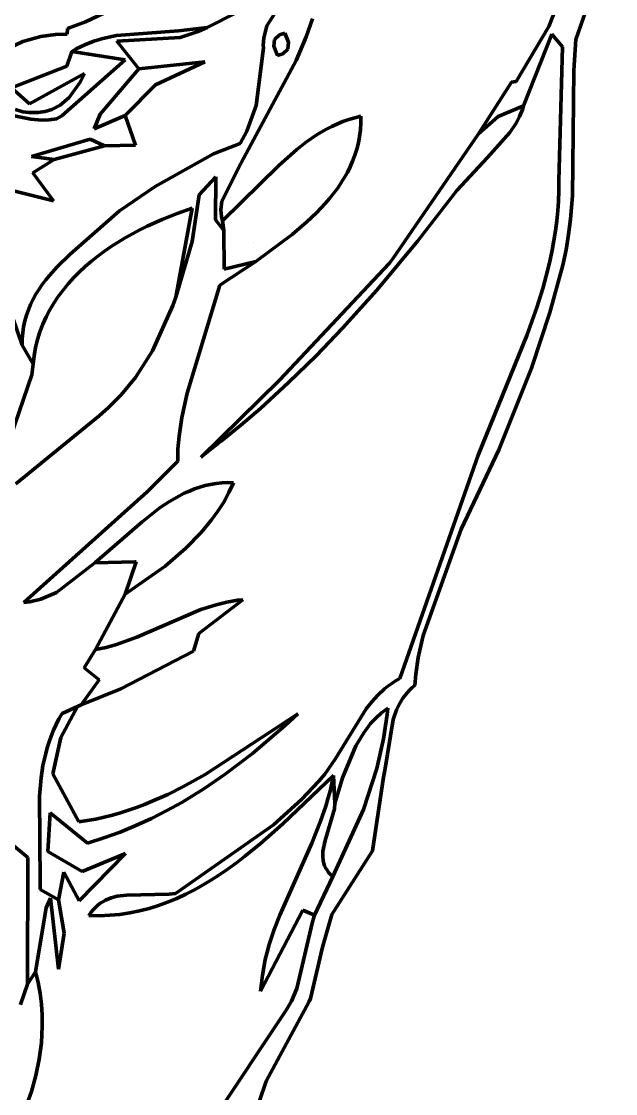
# Model space of a CAD drawing. Header units: millimetres. Extents: x 0 to 8.3, y 0 to 12.4.
# Drawn here: x 5.414 to 6.289, y 6.17 to 7.748 of the extents above; entities that cross this region are included whole.
import ezdxf

# ---------------------------------------------------------------- set-up
doc = ezdxf.new("R2010")
doc.units = ezdxf.units.MM
for name, color, linetype, lineweight in [('color#131313ff', 7, 'CONTINUOUS', 100), ('color#7c7c7cff', 7, 'CONTINUOUS', 100), ('color#c5c5c5ff', 7, 'CONTINUOUS', 100), ('color#ffffffff', 7, 'CONTINUOUS', 100)]:
    doc.layers.add(name, color=color, linetype=linetype, lineweight=lineweight)

msp = doc.modelspace()

# ---------------------------------------------------------------- linework, layer by layer
at = {"layer": 'color#131313ff'}
for p, q in [((6.1903, 7.741), (6.2782, 7.9646)), ((6.2886, 7.8928), (6.2303, 7.7216)), ((5.5087, 7.7476), (5.6116, 7.7967)), ((5.774, 7.7833), (5.6874, 7.7395)), ((5.4819, 7.7378), (5.5087, 7.7476)), ((5.4815, 7.7294), (5.4819, 7.7378)), ((5.6456, 7.7346), (5.5544, 7.7273)), ((5.6874, 7.7395), (5.6456, 7.7346)), ((6.1422, 7.6597), (6.1903, 7.741)), ((5.3612, 7.6927), (5.4164, 7.7187)), ((5.4164, 7.7187), (5.4429, 7.7261)), ((5.4429, 7.7261), (5.4647, 7.7291)), ((5.4647, 7.7291), (5.4815, 7.7294)), ((5.5207, 7.719), (5.5076, 7.714)), ((5.534, 7.723), (5.5207, 7.719)), ((5.5544, 7.7273), (5.534, 7.723)), ((6.1948, 7.7296), (6.1532, 7.6242)), ((6.2106, 7.711), (6.1948, 7.7296)), ((6.2303, 7.7216), (6.2272, 7.6758)), ((5.4885, 7.7041), (5.4811, 7.6825)), ((5.4948, 7.7078), (5.4885, 7.7041)), ((5.5012, 7.711), (5.4948, 7.7078)), ((5.5076, 7.714), (5.5012, 7.711)), ((6.2049, 7.5135), (6.2106, 7.711)), ((5.4811, 7.6825), (5.3997, 7.6505)), ((6.2272, 7.6758), (6.225, 7.4917)), ((6.0869, 7.5828), (6.1353, 7.6588)), ((6.1353, 7.6588), (6.1422, 7.6597)), ((6.1532, 7.6242), (6.1157, 7.6081)), ((6.1157, 7.6081), (6.0869, 7.5828)), ((5.4291, 7.5493), (5.5153, 7.5752)), ((5.5153, 7.5752), (5.5364, 7.5653)), ((5.5364, 7.5653), (5.4625, 7.5449)), ((5.4625, 7.5449), (5.4291, 7.5493)), ((5.6759, 7.4931), (5.7005, 7.5193)), ((5.7005, 7.5193), (5.6998, 7.4562)), ((6.2049, 7.4987), (6.2049, 7.5135)), ((6.2044, 7.4839), (6.2049, 7.4987)), ((5.6654, 7.4244), (5.6759, 7.4931)), ((6.2034, 7.4693), (6.2044, 7.4839)), ((6.225, 7.4917), (6.2223, 7.4574)), ((6.202, 7.4548), (6.2034, 7.4693)), ((5.6998, 7.4562), (5.7121, 7.4406)), ((6.2002, 7.4403), (6.202, 7.4548)), ((6.2223, 7.4574), (6.2195, 7.4347)), ((5.7121, 7.4406), (5.7126, 7.3835)), ((6.198, 7.426), (6.2002, 7.4403)), ((6.2195, 7.4347), (6.2157, 7.412)), ((5.6417, 7.3424), (5.6654, 7.4244)), ((5.756, 7.4236), (5.756, 7.4236)), ((6.1953, 7.4117), (6.198, 7.426)), ((6.1924, 7.3975), (6.1953, 7.4117)), ((6.2157, 7.412), (6.2108, 7.3894)), ((5.7591, 7.3951), (5.7065, 7.3602)), ((5.7126, 7.3835), (5.7591, 7.3951)), ((6.189, 7.3833), (6.1924, 7.3975)), ((6.2108, 7.3894), (6.1918, 7.32)), ((6.1815, 7.3553), (6.189, 7.3833)), ((5.7065, 7.3602), (5.658, 7.2012)), ((6.1728, 7.3274), (6.1815, 7.3553)), ((5.6373, 7.33), (5.6417, 7.3424)), ((5.6074, 7.2634), (5.6373, 7.33)), ((6.1582, 7.2861), (6.1728, 7.3274)), ((6.1918, 7.32), (6.1648, 7.2381)), ((6.0864, 7.11), (6.1582, 7.2861)), ((5.5824, 7.2244), (5.6074, 7.2634)), ((6.1648, 7.2381), (6.1167, 7.1179)), ((5.5613, 7.1989), (5.5824, 7.2244)), ((5.5424, 7.1802), (5.5613, 7.1989)), ((5.658, 7.2012), (5.6502, 7.1652)), ((5.5288, 7.168), (5.5424, 7.1802)), ((5.4062, 7.0679), (5.5288, 7.168)), ((5.6502, 7.1652), (5.6462, 7.1379)), ((5.6462, 7.1379), (5.6447, 7.1195)), ((5.6447, 7.1195), (5.6443, 7.1009)), ((6.1167, 7.1179), (6.0613, 7.0009)), ((5.6443, 7.1009), (5.5994, 7.0558)), ((5.9711, 6.7813), (6.0864, 7.11)), ((5.5994, 7.0558), (5.418, 6.8932)), ((6.0613, 7.0009), (6.0053, 6.8444)), ((5.466, 6.9076), (5.5221, 6.9516)), ((5.5221, 6.9516), (5.5813, 6.953)), ((5.583, 6.9531), (5.5669, 6.9055)), ((5.5813, 6.953), (5.583, 6.9531)), ((5.4266, 6.8941), (5.443, 6.8979)), ((5.443, 6.8979), (5.466, 6.9076)), ((5.5669, 6.9055), (5.5233, 6.8238)), ((5.418, 6.8932), (5.4266, 6.8941)), ((6.0053, 6.8444), (5.9982, 6.812)), ((5.5233, 6.8238), (5.5065, 6.797)), ((5.9982, 6.812), (5.9946, 6.7874)), ((5.5065, 6.797), (5.5286, 6.7792)), ((5.9946, 6.7874), (5.9931, 6.7708)), ((5.5286, 6.7792), (5.5021, 6.7427)), ((5.9485, 6.7659), (5.9537, 6.7701)), ((5.9537, 6.7701), (5.9592, 6.7741)), ((5.9592, 6.7741), (5.965, 6.7778)), ((5.965, 6.7778), (5.9711, 6.7813)), ((5.9931, 6.7708), (5.989, 6.7674)), ((5.9299, 6.7471), (5.9387, 6.7568)), ((5.9387, 6.7568), (5.9485, 6.7659)), ((5.9817, 6.7601), (5.9755, 6.7523)), ((5.9852, 6.7639), (5.9817, 6.7601)), ((5.989, 6.7674), (5.9852, 6.7639)), ((5.4967, 6.7402), (5.4742, 6.73)), ((5.5021, 6.7427), (5.4967, 6.7402)), ((5.9218, 6.7367), (5.9299, 6.7471)), ((5.9536, 6.7376), (5.9443, 6.7306)), ((5.9526, 6.7285), (5.9536, 6.7376)), ((5.9705, 6.7439), (5.9663, 6.735)), ((5.9755, 6.7523), (5.9705, 6.7439)), ((5.4696, 6.7218), (5.4654, 6.7135)), ((5.4742, 6.73), (5.4696, 6.7218)), ((5.8762, 6.6625), (5.9218, 6.7367)), ((5.9359, 6.723), (5.9282, 6.7148)), ((5.9443, 6.7306), (5.9359, 6.723)), ((5.9473, 6.6926), (5.9526, 6.7285)), ((5.9663, 6.735), (5.9614, 6.721)), ((5.4654, 6.7135), (5.4616, 6.7051)), ((5.9282, 6.7148), (5.918, 6.7015)), ((5.9614, 6.721), (5.9489, 6.6459)), ((5.4582, 6.6966), (5.4551, 6.688)), ((5.4616, 6.7051), (5.4582, 6.6966)), ((5.918, 6.7015), (5.9064, 6.6822)), ((5.9372, 6.6486), (5.9473, 6.6926)), ((5.4524, 6.6794), (5.45, 6.6707)), ((5.4551, 6.688), (5.4524, 6.6794)), ((5.9064, 6.6822), (5.8869, 6.6349)), ((5.45, 6.6707), (5.446, 6.653)), ((5.8607, 6.6406), (5.8762, 6.6625)), ((5.446, 6.653), (5.4432, 6.6352)), ((5.9175, 6.5886), (5.9372, 6.6486)), ((5.9489, 6.6459), (5.9469, 6.6362)), ((5.4432, 6.6352), (5.4407, 6.6081)), ((5.8733, 6.6384), (5.799, 6.5676)), ((5.8264, 6.6034), (5.852, 6.6304)), ((5.852, 6.6304), (5.8607, 6.6406)), ((5.8756, 6.5971), (5.8733, 6.6384)), ((5.8869, 6.6349), (5.8756, 6.5971)), ((5.9469, 6.6362), (5.931, 6.5275)), ((5.4407, 6.6081), (5.4417, 6.48)), ((5.7852, 6.566), (5.8264, 6.6034)), ((5.8725, 6.4898), (5.9175, 6.5886)), ((5.641, 6.4649), (5.7852, 6.566)), ((5.799, 6.5676), (5.7655, 6.5379)), ((5.4239, 6.518), (5.3979, 6.5394)), ((5.7655, 6.5379), (5.7424, 6.5191)), ((5.4234, 6.3316), (5.4239, 6.518)), ((5.7424, 6.5191), (5.7306, 6.5101)), ((5.931, 6.5275), (5.8709, 6.4339)), ((5.7186, 6.5014), (5.7065, 6.493)), ((5.7306, 6.5101), (5.7186, 6.5014)), ((5.6942, 6.4851), (5.6817, 6.4775)), ((5.7065, 6.493), (5.6942, 6.4851)), ((5.8458, 6.4331), (5.8725, 6.4898)), ((5.4417, 6.48), (5.4418, 6.4709)), ((5.4418, 6.4709), (5.4691, 6.4556)), ((5.6689, 6.4704), (5.656, 6.4638)), ((5.6817, 6.4775), (5.6689, 6.4704)), ((5.4571, 6.4582), (5.4509, 6.444)), ((5.4691, 6.3535), (5.4571, 6.4582)), ((5.4691, 6.4556), (5.4771, 6.4063)), ((5.5341, 6.4528), (5.538, 6.455)), ((5.538, 6.455), (5.5464, 6.4583)), ((5.5464, 6.4583), (5.5552, 6.4607)), ((5.5552, 6.4607), (5.569, 6.4626)), ((5.569, 6.4626), (5.6318, 6.4637)), ((5.6429, 6.4577), (5.6295, 6.4522)), ((5.6318, 6.4637), (5.641, 6.4649)), ((5.656, 6.4638), (5.6429, 6.4577)), ((5.4509, 6.444), (5.4348, 6.3495)), ((5.5166, 6.4368), (5.5198, 6.4408)), ((5.5198, 6.4408), (5.5231, 6.4444)), ((5.5231, 6.4444), (5.5266, 6.4476)), ((5.5266, 6.4476), (5.5302, 6.4504)), ((5.5302, 6.4504), (5.5341, 6.4528)), ((5.588, 6.4393), (5.5737, 6.4364)), ((5.6021, 6.4429), (5.588, 6.4393)), ((5.6159, 6.4472), (5.6021, 6.4429)), ((5.6295, 6.4522), (5.6159, 6.4472)), ((5.5137, 6.4324), (5.5166, 6.4368)), ((5.5291, 6.4322), (5.5137, 6.4324)), ((5.5442, 6.4328), (5.5291, 6.4322)), ((5.5591, 6.4342), (5.5442, 6.4328)), ((5.5737, 6.4364), (5.5591, 6.4342)), ((5.8195, 6.3249), (5.8428, 6.4234)), ((5.8428, 6.4234), (5.8458, 6.4331)), ((5.8709, 6.4339), (5.8572, 6.3857)), ((5.4771, 6.4063), (5.4691, 6.3535)), ((5.8572, 6.3857), (5.8395, 6.3103)), ((5.4348, 6.3495), (5.4234, 6.3316)), ((5.8116, 6.3063), (5.8195, 6.3249)), ((5.8377, 6.306), (5.7744, 6.1885)), ((5.8039, 6.2931), (5.8116, 6.3063)), ((5.8395, 6.3103), (5.8377, 6.306)), ((5.6721, 6.0952), (5.8039, 6.2931)), ((5.7744, 6.1885), (5.7647, 6.1598))]:
    msp.add_line(p, q, dxfattribs=at)
at = {"layer": 'color#7c7c7cff'}
for p, q in [((5.7753, 7.7416), (5.8141, 7.8022)), ((5.8426, 7.7522), (5.8335, 7.7254)), ((5.7709, 7.7243), (5.7753, 7.7416)), ((5.8018, 7.7312), (5.7939, 7.7287)), ((5.8072, 7.7177), (5.8018, 7.7312)), ((5.7702, 7.7134), (5.7709, 7.7243)), ((5.7865, 7.7218), (5.7857, 7.7116)), ((5.7939, 7.7287), (5.7865, 7.7218)), ((5.8062, 7.7075), (5.8072, 7.7177)), ((5.8335, 7.7254), (5.8188, 7.6907)), ((5.4811, 7.6825), (5.4885, 7.7041)), ((5.4885, 7.7041), (5.5669, 7.6915)), ((5.7597, 7.6245), (5.7703, 7.7096)), ((5.7703, 7.7096), (5.7702, 7.7134)), ((5.7857, 7.7116), (5.7913, 7.6981)), ((5.7913, 7.6981), (5.799, 7.7007)), ((5.799, 7.7007), (5.8062, 7.7075)), ((5.5669, 7.6915), (5.4739, 7.6094)), ((5.5869, 7.6784), (5.6842, 7.6886)), ((5.6842, 7.6886), (5.6115, 7.6551)), ((5.8188, 7.6907), (5.7382, 7.5409)), ((5.3997, 7.6505), (5.4811, 7.6825)), ((5.5071, 7.6715), (5.426, 7.6269)), ((5.501, 7.6589), (5.5071, 7.6715)), ((5.5304, 7.6118), (5.5869, 7.6784)), ((5.4845, 7.6362), (5.501, 7.6589)), ((5.6115, 7.6551), (5.5668, 7.6096)), ((5.426, 7.6269), (5.3997, 7.6505)), ((5.4593, 7.6187), (5.4713, 7.6251)), ((5.4713, 7.6251), (5.4845, 7.6362)), ((5.746, 7.5866), (5.7597, 7.6245)), ((6.1157, 7.6081), (6.1532, 7.6242)), ((6.1532, 7.6242), (6.1515, 7.6188)), ((5.4282, 7.6043), (5.3964, 7.611)), ((5.4056, 7.6187), (5.4165, 7.615)), ((5.4165, 7.615), (5.4253, 7.614)), ((5.4253, 7.614), (5.4315, 7.6143)), ((5.4315, 7.6143), (5.4389, 7.6142)), ((5.4389, 7.6142), (5.4494, 7.6156)), ((5.4494, 7.6156), (5.4593, 7.6187)), ((5.4739, 7.6094), (5.466, 7.6048)), ((5.5216, 7.5904), (5.5304, 7.6118)), ((5.5668, 7.6096), (5.5216, 7.5904)), ((6.0869, 7.5828), (6.1157, 7.6081)), ((6.1472, 7.6084), (6.1422, 7.5986)), ((6.1515, 7.6188), (6.1472, 7.6084)), ((5.4443, 7.6031), (5.4282, 7.6043)), ((5.4551, 7.6034), (5.4443, 7.6031)), ((5.466, 7.6048), (5.4551, 7.6034)), ((6.1422, 7.5986), (6.1332, 7.5849)), ((5.7364, 7.5685), (5.746, 7.5866)), ((5.9604, 7.3984), (6.0869, 7.5828)), ((6.1332, 7.5849), (6.1001, 7.5482)), ((5.6969, 7.5536), (5.7364, 7.5685)), ((5.6109, 7.5051), (5.6969, 7.5536)), ((6.1001, 7.5482), (6.0552, 7.4996)), ((5.7367, 7.5381), (5.7093, 7.4835)), ((5.7382, 7.5409), (5.7367, 7.5381)), ((5.7005, 7.5193), (5.6759, 7.4931)), ((5.6998, 7.4562), (5.7005, 7.5193)), ((5.5585, 7.4693), (5.6109, 7.5051)), ((6.0552, 7.4996), (5.9977, 7.4252)), ((5.6759, 7.4931), (5.6654, 7.4244)), ((5.7093, 7.4835), (5.7077, 7.471)), ((5.4859, 7.4058), (5.5585, 7.4693)), ((5.6434, 7.4656), (5.6213, 7.4569)), ((5.6417, 7.3424), (5.6654, 7.4732)), ((5.6654, 7.4732), (5.6434, 7.4656)), ((5.7077, 7.471), (5.7085, 7.4613)), ((5.6213, 7.4569), (5.5993, 7.447)), ((5.7121, 7.4406), (5.6998, 7.4562)), ((5.7085, 7.4613), (5.71, 7.4546)), ((5.71, 7.4546), (5.7121, 7.4406)), ((5.5777, 7.4359), (5.5671, 7.4299)), ((5.5884, 7.4416), (5.5777, 7.4359)), ((5.5993, 7.447), (5.5884, 7.4416)), ((5.5464, 7.417), (5.5364, 7.4101)), ((5.5566, 7.4236), (5.5464, 7.417)), ((5.5671, 7.4299), (5.5566, 7.4236)), ((5.6654, 7.4244), (5.6417, 7.3424)), ((5.9977, 7.4252), (5.9374, 7.3529)), ((5.4671, 7.3873), (5.4859, 7.4058)), ((5.5267, 7.4029), (5.5173, 7.3954)), ((5.5364, 7.4101), (5.5267, 7.4029)), ((5.4555, 7.3744), (5.4671, 7.3873)), ((5.5082, 7.3875), (5.4995, 7.3794)), ((5.5173, 7.3954), (5.5082, 7.3875)), ((5.7939, 7.2202), (5.9553, 7.3922)), ((5.9553, 7.3922), (5.9604, 7.3984)), ((5.4501, 7.3678), (5.4555, 7.3744)), ((5.4911, 7.3709), (5.4832, 7.3621)), ((5.4995, 7.3794), (5.4911, 7.3709)), ((5.4357, 7.3468), (5.4402, 7.354)), ((5.4402, 7.354), (5.445, 7.361)), ((5.445, 7.361), (5.4501, 7.3678)), ((5.4757, 7.353), (5.4686, 7.3436)), ((5.4832, 7.3621), (5.4757, 7.353)), ((5.9374, 7.3529), (5.887, 7.297)), ((5.4279, 7.3318), (5.4316, 7.3394)), ((5.4316, 7.3394), (5.4357, 7.3468)), ((5.4686, 7.3436), (5.4621, 7.3338)), ((5.4218, 7.3159), (5.4246, 7.324)), ((5.4246, 7.324), (5.4279, 7.3318)), ((5.4561, 7.3238), (5.4507, 7.3133)), ((5.4621, 7.3338), (5.4561, 7.3238)), ((5.4176, 7.299), (5.4194, 7.3076)), ((5.4194, 7.3076), (5.4218, 7.3159)), ((5.4507, 7.3133), (5.4458, 7.3026)), ((5.4155, 7.281), (5.4163, 7.2902)), ((5.4163, 7.2902), (5.4176, 7.299)), ((5.4416, 7.2915), (5.4381, 7.2801)), ((5.4458, 7.3026), (5.4416, 7.2915)), ((5.887, 7.297), (5.8478, 7.2563)), ((5.4154, 7.2716), (5.4155, 7.281)), ((5.4381, 7.2801), (5.4352, 7.2684)), ((5.4315, 7.2439), (5.4154, 7.2716)), ((5.4352, 7.2684), (5.433, 7.2563)), ((5.433, 7.2563), (5.4315, 7.2439)), ((5.8478, 7.2563), (5.8075, 7.2169)), ((5.6787, 7.1071), (5.7939, 7.2202)), ((5.8075, 7.2169), (5.7659, 7.1788)), ((5.7659, 7.1788), (5.7374, 7.1542)), ((5.7374, 7.1542), (5.7084, 7.1303)), ((5.7084, 7.1303), (5.6787, 7.1071)), ((5.7402, 6.8972), (5.6756, 6.8476)), ((5.7164, 6.8937), (5.7322, 6.8964)), ((5.7322, 6.8964), (5.7402, 6.8972)), ((5.5839, 6.8419), (5.6784, 6.8827)), ((5.6784, 6.8827), (5.701, 6.8899)), ((5.701, 6.8899), (5.7164, 6.8937)), ((5.6756, 6.8476), (5.6673, 6.8214)), ((5.5542, 6.8312), (5.5839, 6.8419)), ((5.5065, 6.797), (5.5233, 6.8238)), ((5.5233, 6.8238), (5.5389, 6.827)), ((5.5389, 6.827), (5.5542, 6.8312)), ((5.6673, 6.8214), (5.5607, 6.7662)), ((5.5286, 6.7792), (5.5065, 6.797)), ((5.5021, 6.7427), (5.5286, 6.7792)), ((5.5607, 6.7662), (5.5021, 6.7427)), ((5.4967, 6.7402), (5.4725, 6.6946)), ((5.4742, 6.73), (5.4967, 6.7402)), ((5.4654, 6.7135), (5.4696, 6.7218)), ((5.4696, 6.7218), (5.4742, 6.73)), ((5.6847, 6.6401), (5.8209, 6.7295)), ((5.8209, 6.7295), (5.8024, 6.7123)), ((5.4616, 6.7051), (5.4654, 6.7135)), ((5.8024, 6.7123), (5.7544, 6.671)), ((5.4551, 6.688), (5.4582, 6.6966)), ((5.4582, 6.6966), (5.4616, 6.7051)), ((5.4725, 6.6946), (5.4606, 6.6408)), ((5.45, 6.6707), (5.4524, 6.6794)), ((5.4524, 6.6794), (5.4551, 6.688)), ((5.446, 6.653), (5.45, 6.6707)), ((5.7544, 6.671), (5.7141, 6.6403)), ((5.4432, 6.6352), (5.446, 6.653)), ((5.4407, 6.6081), (5.4432, 6.6352)), ((5.4606, 6.6408), (5.4986, 6.5704)), ((5.6519, 6.6219), (5.6847, 6.6401)), ((5.7141, 6.6403), (5.6828, 6.6188)), ((5.8684, 6.6156), (5.8711, 6.6269)), ((5.8711, 6.6269), (5.8733, 6.6384)), ((5.8733, 6.6384), (5.8756, 6.5971)), ((5.6296, 6.6107), (5.6519, 6.6219)), ((5.6828, 6.6188), (5.6505, 6.599)), ((5.8654, 6.6044), (5.8684, 6.6156)), ((5.4417, 6.48), (5.4407, 6.6081)), ((5.5837, 6.5914), (5.5954, 6.5958)), ((5.5954, 6.5958), (5.6069, 6.6005)), ((5.6069, 6.6005), (5.6296, 6.6107)), ((5.6505, 6.599), (5.6284, 6.5868)), ((5.8621, 6.5933), (5.8654, 6.6044)), ((5.8756, 6.5971), (5.8748, 6.5896)), ((5.4567, 6.5835), (5.4531, 6.5265)), ((5.5114, 6.539), (5.4567, 6.5835)), ((5.5359, 6.5772), (5.5481, 6.5802)), ((5.5481, 6.5802), (5.5601, 6.5836)), ((5.5601, 6.5836), (5.572, 6.5874)), ((5.572, 6.5874), (5.5837, 6.5914)), ((5.6284, 6.5868), (5.6059, 6.5753)), ((5.8546, 6.5714), (5.8621, 6.5933)), ((5.8748, 6.5896), (5.8611, 6.5427)), ((5.4986, 6.5704), (5.5112, 6.5722)), ((5.5112, 6.5722), (5.5236, 6.5745)), ((5.5236, 6.5745), (5.5359, 6.5772)), ((5.5829, 6.5648), (5.5595, 6.5552)), ((5.6059, 6.5753), (5.5829, 6.5648)), ((5.8416, 6.5391), (5.8546, 6.5714)), ((5.5595, 6.5552), (5.5357, 6.5466)), ((5.5357, 6.5466), (5.5114, 6.539)), ((5.7945, 6.4332), (5.8416, 6.5391)), ((5.8611, 6.5427), (5.858, 6.5274)), ((5.4531, 6.5265), (5.5039, 6.4974)), ((5.5675, 6.5236), (5.4992, 6.4542)), ((5.5039, 6.4974), (5.5675, 6.5236)), ((5.858, 6.5274), (5.8577, 6.5199)), ((5.8577, 6.5199), (5.8584, 6.5127)), ((5.8584, 6.5127), (5.8593, 6.5092)), ((5.8593, 6.5092), (5.8605, 6.5057)), ((5.8605, 6.5057), (5.862, 6.5024)), ((5.862, 6.5024), (5.864, 6.4991)), ((5.4767, 6.4964), (5.4691, 6.4556)), ((5.4992, 6.4542), (5.4767, 6.4964)), ((5.8725, 6.4898), (5.8458, 6.4331)), ((5.864, 6.4991), (5.8664, 6.4959)), ((5.8664, 6.4959), (5.8692, 6.4928)), ((5.8692, 6.4928), (5.8725, 6.4898)), ((5.4418, 6.4709), (5.4417, 6.48)), ((5.4691, 6.4556), (5.4418, 6.4709)), ((5.8282, 6.4403), (5.7663, 6.3212)), ((5.8458, 6.4331), (5.8282, 6.4403)), ((5.7863, 6.4117), (5.7945, 6.4332)), ((5.7791, 6.3898), (5.7863, 6.4117)), ((5.7732, 6.3675), (5.776, 6.3787)), ((5.776, 6.3787), (5.7791, 6.3898)), ((5.7708, 6.3561), (5.7732, 6.3675)), ((5.4234, 6.3316), (5.4348, 6.3495)), ((5.4348, 6.3495), (5.4388, 6.3338)), ((5.7674, 6.333), (5.7689, 6.3447)), ((5.7689, 6.3447), (5.7708, 6.3561)), ((5.4132, 6.3015), (5.4234, 6.3316)), ((5.4388, 6.3338), (5.4418, 6.3179)), ((5.7663, 6.3212), (5.7674, 6.333)), ((5.4418, 6.3179), (5.4438, 6.3019)), ((5.4438, 6.3019), (5.4449, 6.2857)), ((5.4449, 6.2857), (5.445, 6.2695)), ((5.445, 6.2695), (5.4437, 6.2452)), ((5.4437, 6.2452), (5.4405, 6.221)), ((5.4405, 6.221), (5.4355, 6.197)), ((5.4355, 6.197), (5.4289, 6.1734)), ((5.4289, 6.1734), (5.4207, 6.1504))]:
    msp.add_line(p, q, dxfattribs=at)
at = {"layer": 'color#c5c5c5ff'}
for p, q in [((5.5544, 7.7273), (5.6456, 7.7346)), ((5.6456, 7.7346), (5.6874, 7.7395)), ((5.6746, 7.7332), (5.648, 7.7246)), ((5.6874, 7.7395), (5.6746, 7.7332)), ((5.5076, 7.714), (5.5207, 7.719)), ((5.5207, 7.719), (5.534, 7.723)), ((5.534, 7.723), (5.5544, 7.7273)), ((5.648, 7.7246), (5.5549, 7.7192)), ((5.5549, 7.7192), (5.5869, 7.6784)), ((5.4885, 7.7041), (5.4948, 7.7078)), ((5.5669, 7.6915), (5.4885, 7.7041)), ((5.4948, 7.7078), (5.5012, 7.711)), ((5.5012, 7.711), (5.5076, 7.714)), ((5.4739, 7.6094), (5.5669, 7.6915)), ((5.5869, 7.6784), (5.5304, 7.6118)), ((5.3964, 7.611), (5.4282, 7.6043)), ((5.466, 7.6048), (5.4739, 7.6094)), ((5.5304, 7.6118), (5.5216, 7.5904)), ((5.5216, 7.5904), (5.5668, 7.6096)), ((5.5668, 7.6096), (5.5824, 7.566)), ((5.896, 7.6038), (5.9048, 7.6064)), ((5.9048, 7.6064), (5.9138, 7.6086)), ((5.9138, 7.6086), (5.9137, 7.5985)), ((5.4282, 7.6043), (5.4443, 7.6031)), ((5.4443, 7.6031), (5.4551, 7.6034)), ((5.4551, 7.6034), (5.466, 7.6048)), ((5.8556, 7.5854), (5.8633, 7.5898)), ((5.8633, 7.5898), (5.8711, 7.5938)), ((5.8711, 7.5938), (5.8792, 7.5975)), ((5.8792, 7.5975), (5.8875, 7.6008)), ((5.8875, 7.6008), (5.896, 7.6038)), ((5.9137, 7.5985), (5.9131, 7.5886)), ((5.5153, 7.5752), (5.4291, 7.5493)), ((5.5364, 7.5653), (5.5153, 7.5752)), ((5.8336, 7.5709), (5.8481, 7.5808)), ((5.8481, 7.5808), (5.8556, 7.5854)), ((5.9118, 7.5789), (5.9101, 7.5695)), ((5.9131, 7.5886), (5.9118, 7.5789)), ((5.5824, 7.566), (5.5364, 7.5653)), ((5.7931, 7.5362), (5.8196, 7.56)), ((5.8196, 7.56), (5.8336, 7.5709)), ((5.9078, 7.5604), (5.905, 7.5514)), ((5.9101, 7.5695), (5.9078, 7.5604)), ((5.4291, 7.5493), (5.4625, 7.5449)), ((5.4625, 7.5449), (5.4309, 7.5252)), ((5.9017, 7.5427), (5.898, 7.5342)), ((5.905, 7.5514), (5.9017, 7.5427)), ((5.71, 7.4546), (5.7931, 7.5362)), ((5.898, 7.5342), (5.8939, 7.5259)), ((5.4309, 7.5252), (5.4615, 7.4844)), ((5.8894, 7.5179), (5.8844, 7.51)), ((5.8939, 7.5259), (5.8894, 7.5179)), ((5.4615, 7.4844), (5.3695, 7.5071)), ((5.8736, 7.4948), (5.8677, 7.4875)), ((5.8792, 7.5023), (5.8736, 7.4948)), ((5.8844, 7.51), (5.8792, 7.5023)), ((5.8615, 7.4803), (5.8484, 7.4665)), ((5.8677, 7.4875), (5.8615, 7.4803)), ((5.8484, 7.4665), (5.8345, 7.4534)), ((5.7121, 7.4406), (5.71, 7.4546)), ((5.8345, 7.4534), (5.8125, 7.4347)), ((5.7126, 7.3835), (5.7121, 7.4406)), ((5.8125, 7.4347), (5.7591, 7.3951)), ((5.756, 7.4236), (5.756, 7.4236)), ((5.7591, 7.3951), (5.7126, 7.3835)), ((5.3942, 7.3337), (5.4154, 7.2716)), ((5.4154, 7.2716), (5.4315, 7.2439)), ((5.4315, 7.2439), (5.4296, 7.2281)), ((5.4296, 7.2281), (5.3856, 7.099)), ((5.7009, 7.0682), (5.7092, 7.0691)), ((5.7092, 7.0691), (5.7178, 7.0695)), ((5.7178, 7.0695), (5.7265, 7.0693)), ((5.7265, 7.0693), (5.7197, 7.0549)), ((5.6467, 7.0502), (5.654, 7.0538)), ((5.654, 7.0538), (5.6615, 7.0572)), ((5.6615, 7.0572), (5.6691, 7.0602)), ((5.6691, 7.0602), (5.6768, 7.0628)), ((5.6768, 7.0628), (5.6847, 7.0651)), ((5.6847, 7.0651), (5.6927, 7.0669)), ((5.6927, 7.0669), (5.7009, 7.0682)), ((5.7197, 7.0549), (5.712, 7.041)), ((5.6185, 7.0327), (5.6324, 7.0419)), ((5.6324, 7.0419), (5.6467, 7.0502)), ((5.712, 7.041), (5.7034, 7.0276)), ((5.5918, 7.012), (5.6185, 7.0327)), ((5.7034, 7.0276), (5.6941, 7.0147)), ((5.5221, 6.9516), (5.5918, 7.012)), ((5.6941, 7.0147), (5.6788, 6.9962)), ((5.6788, 6.9962), (5.6564, 6.9732)), ((5.6564, 6.9732), (5.6258, 6.9468)), ((5.5813, 6.953), (5.5221, 6.9516)), ((5.5669, 6.9055), (5.583, 6.9531)), ((5.6258, 6.9468), (5.5669, 6.9055)), ((5.583, 6.9531), (5.5813, 6.953))]:
    msp.add_line(p, q, dxfattribs=at)
at = {"layer": 'color#ffffffff'}
for p, q in [((6.2782, 7.9646), (6.1903, 7.741)), ((6.2303, 7.7216), (6.2886, 7.8928)), ((5.6116, 7.7967), (5.5087, 7.7476)), ((5.8141, 7.8022), (5.7753, 7.7416)), ((5.6874, 7.7395), (5.774, 7.7833)), ((5.5087, 7.7476), (5.4819, 7.7378)), ((5.8335, 7.7254), (5.8426, 7.7522)), ((5.4819, 7.7378), (5.4815, 7.7294)), ((5.648, 7.7246), (5.6746, 7.7332)), ((5.6746, 7.7332), (5.6874, 7.7395)), ((5.7753, 7.7416), (5.7709, 7.7243)), ((5.7939, 7.7287), (5.8018, 7.7312)), ((5.8018, 7.7312), (5.8072, 7.7177)), ((6.1903, 7.741), (6.1422, 7.6597)), ((5.4164, 7.7187), (5.3612, 7.6927)), ((5.4429, 7.7261), (5.4164, 7.7187)), ((5.4647, 7.7291), (5.4429, 7.7261)), ((5.4815, 7.7294), (5.4647, 7.7291)), ((5.5549, 7.7192), (5.648, 7.7246)), ((5.5869, 7.6784), (5.5549, 7.7192)), ((5.7709, 7.7243), (5.7702, 7.7134)), ((5.7857, 7.7116), (5.7865, 7.7218)), ((5.7865, 7.7218), (5.7939, 7.7287)), ((5.8072, 7.7177), (5.8062, 7.7075)), ((5.8188, 7.6907), (5.8335, 7.7254)), ((6.1532, 7.6242), (6.1948, 7.7296)), ((6.1948, 7.7296), (6.2106, 7.711)), ((6.2272, 7.6758), (6.2303, 7.7216)), ((5.7703, 7.7096), (5.7597, 7.6245)), ((5.7702, 7.7134), (5.7703, 7.7096)), ((5.7913, 7.6981), (5.7857, 7.7116)), ((5.799, 7.7007), (5.7913, 7.6981)), ((5.8062, 7.7075), (5.799, 7.7007)), ((6.2106, 7.711), (6.2049, 7.5135)), ((5.6842, 7.6886), (5.5869, 7.6784)), ((5.6115, 7.6551), (5.6842, 7.6886)), ((5.7382, 7.5409), (5.8188, 7.6907)), ((5.426, 7.6269), (5.5071, 7.6715)), ((5.5071, 7.6715), (5.501, 7.6589)), ((6.225, 7.4917), (6.2272, 7.6758)), ((5.501, 7.6589), (5.4845, 7.6362)), ((5.5668, 7.6096), (5.6115, 7.6551)), ((6.1353, 7.6588), (6.0869, 7.5828)), ((6.1422, 7.6597), (6.1353, 7.6588)), ((5.3997, 7.6505), (5.426, 7.6269)), ((5.4713, 7.6251), (5.4593, 7.6187)), ((5.4845, 7.6362), (5.4713, 7.6251)), ((5.7597, 7.6245), (5.746, 7.5866)), ((6.1515, 7.6188), (6.1532, 7.6242)), ((5.4165, 7.615), (5.4056, 7.6187)), ((5.4253, 7.614), (5.4165, 7.615)), ((5.4315, 7.6143), (5.4253, 7.614)), ((5.4389, 7.6142), (5.4315, 7.6143)), ((5.4494, 7.6156), (5.4389, 7.6142)), ((5.4593, 7.6187), (5.4494, 7.6156)), ((5.5824, 7.566), (5.5668, 7.6096)), ((5.9048, 7.6064), (5.896, 7.6038)), ((5.9138, 7.6086), (5.9048, 7.6064)), ((5.9137, 7.5985), (5.9138, 7.6086)), ((6.1422, 7.5986), (6.1472, 7.6084)), ((6.1472, 7.6084), (6.1515, 7.6188)), ((5.8633, 7.5898), (5.8556, 7.5854)), ((5.8711, 7.5938), (5.8633, 7.5898)), ((5.8792, 7.5975), (5.8711, 7.5938)), ((5.8875, 7.6008), (5.8792, 7.5975)), ((5.896, 7.6038), (5.8875, 7.6008)), ((5.9131, 7.5886), (5.9137, 7.5985)), ((6.1332, 7.5849), (6.1422, 7.5986)), ((5.746, 7.5866), (5.7364, 7.5685)), ((5.8481, 7.5808), (5.8336, 7.5709)), ((5.8556, 7.5854), (5.8481, 7.5808)), ((5.9101, 7.5695), (5.9118, 7.5789)), ((5.9118, 7.5789), (5.9131, 7.5886)), ((6.0869, 7.5828), (5.9604, 7.3984)), ((6.1001, 7.5482), (6.1332, 7.5849)), ((5.4625, 7.5449), (5.5364, 7.5653)), ((5.5364, 7.5653), (5.5824, 7.566)), ((5.7364, 7.5685), (5.6969, 7.5536)), ((5.8196, 7.56), (5.7931, 7.5362)), ((5.8336, 7.5709), (5.8196, 7.56)), ((5.905, 7.5514), (5.9078, 7.5604)), ((5.9078, 7.5604), (5.9101, 7.5695)), ((5.4309, 7.5252), (5.4625, 7.5449)), ((5.6969, 7.5536), (5.6109, 7.5051)), ((5.898, 7.5342), (5.9017, 7.5427)), ((5.9017, 7.5427), (5.905, 7.5514)), ((6.0552, 7.4996), (6.1001, 7.5482)), ((5.7093, 7.4835), (5.7367, 7.5381)), ((5.7931, 7.5362), (5.71, 7.4546)), ((5.7367, 7.5381), (5.7382, 7.5409)), ((5.8939, 7.5259), (5.898, 7.5342)), ((5.4615, 7.4844), (5.4309, 7.5252)), ((5.8844, 7.51), (5.8894, 7.5179)), ((5.8894, 7.5179), (5.8939, 7.5259)), ((6.2049, 7.5135), (6.2049, 7.4987)), ((5.3695, 7.5071), (5.4615, 7.4844)), ((5.6109, 7.5051), (5.5585, 7.4693)), ((5.8677, 7.4875), (5.8736, 7.4948)), ((5.8736, 7.4948), (5.8792, 7.5023)), ((5.8792, 7.5023), (5.8844, 7.51)), ((5.9977, 7.4252), (6.0552, 7.4996)), ((6.2049, 7.4987), (6.2044, 7.4839)), ((5.7077, 7.471), (5.7093, 7.4835)), ((5.8484, 7.4665), (5.8615, 7.4803)), ((5.8615, 7.4803), (5.8677, 7.4875)), ((6.2044, 7.4839), (6.2034, 7.4693)), ((6.2223, 7.4574), (6.225, 7.4917)), ((5.5585, 7.4693), (5.4859, 7.4058)), ((5.6213, 7.4569), (5.6434, 7.4656)), ((5.6654, 7.4732), (5.6417, 7.3424)), ((5.6434, 7.4656), (5.6654, 7.4732)), ((5.7085, 7.4613), (5.7077, 7.471)), ((5.8345, 7.4534), (5.8484, 7.4665)), ((6.2034, 7.4693), (6.202, 7.4548)), ((5.5993, 7.447), (5.6213, 7.4569)), ((5.71, 7.4546), (5.7085, 7.4613)), ((5.8125, 7.4347), (5.8345, 7.4534)), ((6.202, 7.4548), (6.2002, 7.4403)), ((6.2195, 7.4347), (6.2223, 7.4574)), ((5.5671, 7.4299), (5.5777, 7.4359)), ((5.5777, 7.4359), (5.5884, 7.4416)), ((5.5884, 7.4416), (5.5993, 7.447)), ((5.7591, 7.3951), (5.8125, 7.4347)), ((6.2002, 7.4403), (6.198, 7.426)), ((6.2157, 7.412), (6.2195, 7.4347)), ((5.5364, 7.4101), (5.5464, 7.417)), ((5.5464, 7.417), (5.5566, 7.4236)), ((5.5566, 7.4236), (5.5671, 7.4299)), ((5.9374, 7.3529), (5.9977, 7.4252)), ((6.198, 7.426), (6.1953, 7.4117)), ((5.4859, 7.4058), (5.4671, 7.3873)), ((5.5173, 7.3954), (5.5267, 7.4029)), ((5.5267, 7.4029), (5.5364, 7.4101)), ((6.1953, 7.4117), (6.1924, 7.3975)), ((6.2108, 7.3894), (6.2157, 7.412)), ((5.4671, 7.3873), (5.4555, 7.3744)), ((5.4995, 7.3794), (5.5082, 7.3875)), ((5.5082, 7.3875), (5.5173, 7.3954)), ((5.7065, 7.3602), (5.7591, 7.3951)), ((5.9553, 7.3922), (5.7939, 7.2202)), ((5.9604, 7.3984), (5.9553, 7.3922)), ((6.1924, 7.3975), (6.189, 7.3833)), ((6.1918, 7.32), (6.2108, 7.3894)), ((5.4555, 7.3744), (5.4501, 7.3678)), ((5.4832, 7.3621), (5.4911, 7.3709)), ((5.4911, 7.3709), (5.4995, 7.3794)), ((6.189, 7.3833), (6.1815, 7.3553)), ((5.4402, 7.354), (5.4357, 7.3468)), ((5.445, 7.361), (5.4402, 7.354)), ((5.4501, 7.3678), (5.445, 7.361)), ((5.4686, 7.3436), (5.4757, 7.353)), ((5.4757, 7.353), (5.4832, 7.3621)), ((5.658, 7.2012), (5.7065, 7.3602)), ((5.887, 7.297), (5.9374, 7.3529)), ((6.1815, 7.3553), (6.1728, 7.3274)), ((5.4316, 7.3394), (5.4279, 7.3318)), ((5.4357, 7.3468), (5.4316, 7.3394)), ((5.4621, 7.3338), (5.4686, 7.3436)), ((5.6417, 7.3424), (5.6373, 7.33)), ((5.4154, 7.2716), (5.3942, 7.3337)), ((5.4246, 7.324), (5.4218, 7.3159)), ((5.4279, 7.3318), (5.4246, 7.324)), ((5.4507, 7.3133), (5.4561, 7.3238)), ((5.4561, 7.3238), (5.4621, 7.3338)), ((5.6373, 7.33), (5.6074, 7.2634)), ((6.1728, 7.3274), (6.1582, 7.2861)), ((5.4194, 7.3076), (5.4176, 7.299)), ((5.4218, 7.3159), (5.4194, 7.3076)), ((5.4458, 7.3026), (5.4507, 7.3133)), ((6.1648, 7.2381), (6.1918, 7.32)), ((5.4163, 7.2902), (5.4155, 7.281)), ((5.4176, 7.299), (5.4163, 7.2902)), ((5.4381, 7.2801), (5.4416, 7.2915)), ((5.4416, 7.2915), (5.4458, 7.3026)), ((5.8478, 7.2563), (5.887, 7.297)), ((5.4155, 7.281), (5.4154, 7.2716)), ((5.4352, 7.2684), (5.4381, 7.2801)), ((6.1582, 7.2861), (6.0864, 7.11)), ((5.433, 7.2563), (5.4352, 7.2684)), ((5.6074, 7.2634), (5.5824, 7.2244)), ((5.4296, 7.2281), (5.4315, 7.2439)), ((5.4315, 7.2439), (5.433, 7.2563)), ((5.8075, 7.2169), (5.8478, 7.2563)), ((5.3856, 7.099), (5.4296, 7.2281)), ((6.1167, 7.1179), (6.1648, 7.2381)), ((5.5824, 7.2244), (5.5613, 7.1989)), ((5.7939, 7.2202), (5.6787, 7.1071)), ((5.7659, 7.1788), (5.8075, 7.2169)), ((5.5613, 7.1989), (5.5424, 7.1802)), ((5.6502, 7.1652), (5.658, 7.2012)), ((5.5424, 7.1802), (5.5288, 7.168)), ((5.5288, 7.168), (5.4062, 7.0679)), ((5.6462, 7.1379), (5.6502, 7.1652)), ((5.7374, 7.1542), (5.7659, 7.1788)), ((5.7084, 7.1303), (5.7374, 7.1542)), ((5.6447, 7.1195), (5.6462, 7.1379)), ((5.6443, 7.1009), (5.6447, 7.1195)), ((5.6787, 7.1071), (5.7084, 7.1303)), ((6.0613, 7.0009), (6.1167, 7.1179)), ((5.5994, 7.0558), (5.6443, 7.1009)), ((6.0864, 7.11), (5.9711, 6.7813)), ((5.7092, 7.0691), (5.7009, 7.0682)), ((5.7178, 7.0695), (5.7092, 7.0691)), ((5.7265, 7.0693), (5.7178, 7.0695)), ((5.7197, 7.0549), (5.7265, 7.0693)), ((5.418, 6.8932), (5.5994, 7.0558)), ((5.654, 7.0538), (5.6467, 7.0502)), ((5.6615, 7.0572), (5.654, 7.0538)), ((5.6691, 7.0602), (5.6615, 7.0572)), ((5.6768, 7.0628), (5.6691, 7.0602)), ((5.6847, 7.0651), (5.6768, 7.0628)), ((5.6927, 7.0669), (5.6847, 7.0651)), ((5.7009, 7.0682), (5.6927, 7.0669)), ((5.712, 7.041), (5.7197, 7.0549)), ((5.6324, 7.0419), (5.6185, 7.0327)), ((5.6467, 7.0502), (5.6324, 7.0419)), ((5.7034, 7.0276), (5.712, 7.041)), ((5.6185, 7.0327), (5.5918, 7.012)), ((5.6941, 7.0147), (5.7034, 7.0276)), ((5.5918, 7.012), (5.5221, 6.9516)), ((5.6788, 6.9962), (5.6941, 7.0147)), ((5.6564, 6.9732), (5.6788, 6.9962)), ((6.0053, 6.8444), (6.0613, 7.0009)), ((5.6258, 6.9468), (5.6564, 6.9732)), ((5.5221, 6.9516), (5.466, 6.9076)), ((5.5669, 6.9055), (5.6258, 6.9468)), ((5.443, 6.8979), (5.4266, 6.8941)), ((5.466, 6.9076), (5.443, 6.8979)), ((5.5233, 6.8238), (5.5669, 6.9055)), ((5.6756, 6.8476), (5.7402, 6.8972)), ((5.7322, 6.8964), (5.7164, 6.8937)), ((5.7402, 6.8972), (5.7322, 6.8964)), ((5.4266, 6.8941), (5.418, 6.8932)), ((5.6784, 6.8827), (5.5839, 6.8419)), ((5.701, 6.8899), (5.6784, 6.8827)), ((5.7164, 6.8937), (5.701, 6.8899)), ((5.6673, 6.8214), (5.6756, 6.8476)), ((5.5839, 6.8419), (5.5542, 6.8312)), ((5.9982, 6.812), (6.0053, 6.8444)), ((5.5389, 6.827), (5.5233, 6.8238)), ((5.5542, 6.8312), (5.5389, 6.827)), ((5.5607, 6.7662), (5.6673, 6.8214)), ((5.9946, 6.7874), (5.9982, 6.812)), ((5.9931, 6.7708), (5.9946, 6.7874)), ((5.9537, 6.7701), (5.9485, 6.7659)), ((5.9592, 6.7741), (5.9537, 6.7701)), ((5.965, 6.7778), (5.9592, 6.7741)), ((5.9711, 6.7813), (5.965, 6.7778)), ((5.989, 6.7674), (5.9931, 6.7708)), ((5.5021, 6.7427), (5.5607, 6.7662)), ((5.9387, 6.7568), (5.9299, 6.7471)), ((5.9485, 6.7659), (5.9387, 6.7568)), ((5.9755, 6.7523), (5.9817, 6.7601)), ((5.9817, 6.7601), (5.9852, 6.7639)), ((5.9852, 6.7639), (5.989, 6.7674)), ((5.4725, 6.6946), (5.4967, 6.7402)), ((5.4967, 6.7402), (5.5021, 6.7427)), ((5.9299, 6.7471), (5.9218, 6.7367)), ((5.9443, 6.7306), (5.9536, 6.7376)), ((5.9536, 6.7376), (5.9526, 6.7285)), ((5.9663, 6.735), (5.9705, 6.7439)), ((5.9705, 6.7439), (5.9755, 6.7523)), ((5.8209, 6.7295), (5.6847, 6.6401)), ((5.8024, 6.7123), (5.8209, 6.7295)), ((5.9218, 6.7367), (5.8762, 6.6625)), ((5.9282, 6.7148), (5.9359, 6.723)), ((5.9359, 6.723), (5.9443, 6.7306)), ((5.9526, 6.7285), (5.9473, 6.6926)), ((5.9614, 6.721), (5.9663, 6.735)), ((5.7544, 6.671), (5.8024, 6.7123)), ((5.918, 6.7015), (5.9282, 6.7148)), ((5.9489, 6.6459), (5.9614, 6.721)), ((5.4606, 6.6408), (5.4725, 6.6946)), ((5.9064, 6.6822), (5.918, 6.7015)), ((5.9473, 6.6926), (5.9372, 6.6486)), ((5.8869, 6.6349), (5.9064, 6.6822)), ((5.7141, 6.6403), (5.7544, 6.671)), ((5.8762, 6.6625), (5.8607, 6.6406)), ((5.9372, 6.6486), (5.9175, 6.5886)), ((5.9469, 6.6362), (5.9489, 6.6459)), ((5.4986, 6.5704), (5.4606, 6.6408)), ((5.6847, 6.6401), (5.6519, 6.6219)), ((5.6828, 6.6188), (5.7141, 6.6403)), ((5.799, 6.5676), (5.8733, 6.6384)), ((5.852, 6.6304), (5.8264, 6.6034)), ((5.8607, 6.6406), (5.852, 6.6304)), ((5.8711, 6.6269), (5.8684, 6.6156)), ((5.8733, 6.6384), (5.8711, 6.6269)), ((5.8756, 6.5971), (5.8869, 6.6349)), ((5.931, 6.5275), (5.9469, 6.6362)), ((5.6519, 6.6219), (5.6296, 6.6107)), ((5.6505, 6.599), (5.6828, 6.6188)), ((5.8684, 6.6156), (5.8654, 6.6044)), ((5.5954, 6.5958), (5.5837, 6.5914)), ((5.6069, 6.6005), (5.5954, 6.5958)), ((5.6296, 6.6107), (5.6069, 6.6005)), ((5.6284, 6.5868), (5.6505, 6.599)), ((5.8264, 6.6034), (5.7852, 6.566)), ((5.8654, 6.6044), (5.8621, 6.5933)), ((5.8748, 6.5896), (5.8756, 6.5971)), ((5.4531, 6.5265), (5.4567, 6.5835)), ((5.4567, 6.5835), (5.5114, 6.539)), ((5.5481, 6.5802), (5.5359, 6.5772)), ((5.5601, 6.5836), (5.5481, 6.5802)), ((5.572, 6.5874), (5.5601, 6.5836)), ((5.5837, 6.5914), (5.572, 6.5874)), ((5.6059, 6.5753), (5.6284, 6.5868)), ((5.8621, 6.5933), (5.8546, 6.5714)), ((5.8611, 6.5427), (5.8748, 6.5896)), ((5.9175, 6.5886), (5.8725, 6.4898)), ((5.5112, 6.5722), (5.4986, 6.5704)), ((5.5236, 6.5745), (5.5112, 6.5722)), ((5.5359, 6.5772), (5.5236, 6.5745)), ((5.5595, 6.5552), (5.5829, 6.5648)), ((5.5829, 6.5648), (5.6059, 6.5753)), ((5.7852, 6.566), (5.641, 6.4649)), ((5.7655, 6.5379), (5.799, 6.5676)), ((5.8546, 6.5714), (5.8416, 6.5391)), ((5.5357, 6.5466), (5.5595, 6.5552)), ((5.3979, 6.5394), (5.4239, 6.518)), ((5.5114, 6.539), (5.5357, 6.5466)), ((5.7424, 6.5191), (5.7655, 6.5379)), ((5.8416, 6.5391), (5.7945, 6.4332)), ((5.858, 6.5274), (5.8611, 6.5427)), ((5.4239, 6.518), (5.4234, 6.3316)), ((5.5039, 6.4974), (5.4531, 6.5265)), ((5.4992, 6.4542), (5.5675, 6.5236)), ((5.5675, 6.5236), (5.5039, 6.4974)), ((5.7306, 6.5101), (5.7424, 6.5191)), ((5.8577, 6.5199), (5.858, 6.5274)), ((5.8584, 6.5127), (5.8577, 6.5199)), ((5.8709, 6.4339), (5.931, 6.5275)), ((5.7065, 6.493), (5.7186, 6.5014)), ((5.7186, 6.5014), (5.7306, 6.5101)), ((5.8593, 6.5092), (5.8584, 6.5127)), ((5.8605, 6.5057), (5.8593, 6.5092)), ((5.862, 6.5024), (5.8605, 6.5057)), ((5.864, 6.4991), (5.862, 6.5024)), ((5.4691, 6.4556), (5.4767, 6.4964)), ((5.4767, 6.4964), (5.4992, 6.4542)), ((5.6817, 6.4775), (5.6942, 6.4851)), ((5.6942, 6.4851), (5.7065, 6.493)), ((5.8664, 6.4959), (5.864, 6.4991)), ((5.8692, 6.4928), (5.8664, 6.4959)), ((5.8725, 6.4898), (5.8692, 6.4928)), ((5.656, 6.4638), (5.6689, 6.4704)), ((5.6689, 6.4704), (5.6817, 6.4775)), ((5.4509, 6.444), (5.4571, 6.4582)), ((5.4571, 6.4582), (5.4691, 6.3535)), ((5.4771, 6.4063), (5.4691, 6.4556)), ((5.538, 6.455), (5.5341, 6.4528)), ((5.5464, 6.4583), (5.538, 6.455)), ((5.5552, 6.4607), (5.5464, 6.4583)), ((5.569, 6.4626), (5.5552, 6.4607)), ((5.6318, 6.4637), (5.569, 6.4626)), ((5.6295, 6.4522), (5.6429, 6.4577)), ((5.641, 6.4649), (5.6318, 6.4637)), ((5.6429, 6.4577), (5.656, 6.4638)), ((5.4348, 6.3495), (5.4509, 6.444)), ((5.5198, 6.4408), (5.5166, 6.4368)), ((5.5231, 6.4444), (5.5198, 6.4408)), ((5.5266, 6.4476), (5.5231, 6.4444)), ((5.5302, 6.4504), (5.5266, 6.4476)), ((5.5341, 6.4528), (5.5302, 6.4504)), ((5.5737, 6.4364), (5.588, 6.4393)), ((5.588, 6.4393), (5.6021, 6.4429)), ((5.6021, 6.4429), (5.6159, 6.4472)), ((5.6159, 6.4472), (5.6295, 6.4522)), ((5.7663, 6.3212), (5.8282, 6.4403)), ((5.8282, 6.4403), (5.8458, 6.4331)), ((5.5166, 6.4368), (5.5137, 6.4324)), ((5.5137, 6.4324), (5.5291, 6.4322)), ((5.5291, 6.4322), (5.5442, 6.4328)), ((5.5442, 6.4328), (5.5591, 6.4342)), ((5.5591, 6.4342), (5.5737, 6.4364)), ((5.7945, 6.4332), (5.7863, 6.4117)), ((5.8428, 6.4234), (5.8195, 6.3249)), ((5.8458, 6.4331), (5.8428, 6.4234)), ((5.8572, 6.3857), (5.8709, 6.4339)), ((5.4691, 6.3535), (5.4771, 6.4063)), ((5.7863, 6.4117), (5.7791, 6.3898)), ((5.776, 6.3787), (5.7732, 6.3675)), ((5.7791, 6.3898), (5.776, 6.3787)), ((5.8395, 6.3103), (5.8572, 6.3857)), ((5.7732, 6.3675), (5.7708, 6.3561)), ((5.4388, 6.3338), (5.4348, 6.3495)), ((5.7689, 6.3447), (5.7674, 6.333)), ((5.7708, 6.3561), (5.7689, 6.3447)), ((5.4234, 6.3316), (5.4132, 6.3015)), ((5.4418, 6.3179), (5.4388, 6.3338)), ((5.7674, 6.333), (5.7663, 6.3212)), ((5.4438, 6.3019), (5.4418, 6.3179)), ((5.8195, 6.3249), (5.8116, 6.3063)), ((5.4449, 6.2857), (5.4438, 6.3019)), ((5.7744, 6.1885), (5.8377, 6.306)), ((5.8116, 6.3063), (5.8039, 6.2931)), ((5.8377, 6.306), (5.8395, 6.3103)), ((5.445, 6.2695), (5.4449, 6.2857)), ((5.8039, 6.2931), (5.6721, 6.0952)), ((5.4437, 6.2452), (5.445, 6.2695)), ((5.4405, 6.221), (5.4437, 6.2452)), ((5.4355, 6.197), (5.4405, 6.221)), ((5.4289, 6.1734), (5.4355, 6.197)), ((5.7647, 6.1598), (5.7744, 6.1885)), ((5.4207, 6.1504), (5.4289, 6.1734))]:
    msp.add_line(p, q, dxfattribs=at)

doc.saveas('drawing.dxf')
